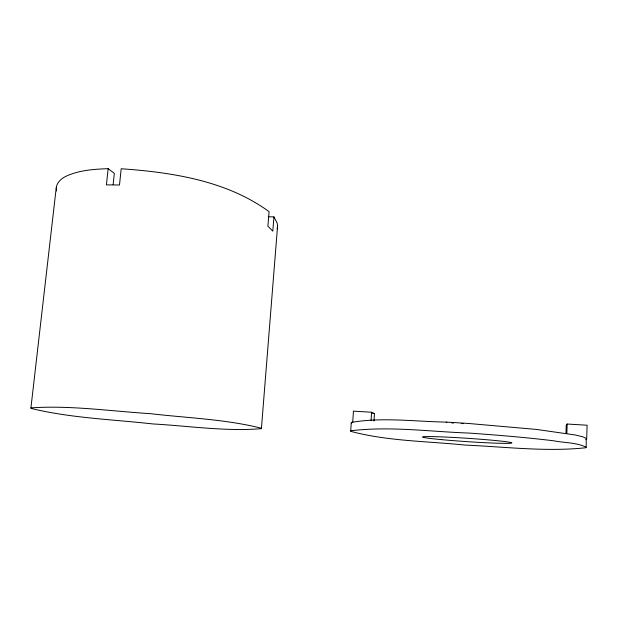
<?xml version="1.0" encoding="UTF-8"?>
<svg xmlns="http://www.w3.org/2000/svg" width="618" height="618" viewBox="0 0 618 618"><rect width="100%" height="100%" fill="white"/><g stroke="black" fill="none" stroke-linecap="round" stroke-linejoin="round"><path stroke-width="0.93" d="M586.196 447.231C576.47 442.395 564.566 442.936 553.983 440.827C525.794 437.42 497.49 435.08 469.178 433.079C429.904 431.681 389.896 425.98 350.839 430.792L350.831 431.379C387.795 441.221 427.038 441.159 465.03 445.076C505.145 446.799 545.748 451.99 585.756 447.764L586.196 447.231L586.227 438.409L582.983 436.864L575.389 434.995L536.509 429.433L468.467 423.469A92.136 4.535 3.7 0 0 462.812 423.098L451.75 422.418A92.136 4.535 3.7 0 0 446.196 422.102C414.848 421.538 382.751 417.088 351.704 422.341L351.233 422.959L350.7 431.078M586.011 439.514L586.675 439.074L587.1 425.223L567.169 424.025L566.242 425.184L565.972 433.295M566.86 433.218L567.169 424.025M373.99 420.966L374.454 413.573L371.596 412.237L353.45 411.14L352.708 422.395M371.055 420.711L371.596 412.237M261.406 428.653L261.175 428.15C224.952 419.143 187.061 417.992 150.05 413.627C110.522 411.155 70.645 405.223 31.078 407.857L31.062 408.405C70.792 418.108 112.322 419.398 152.924 423.948C188.938 425.933 225.47 431.65 261.406 428.653L277.575 226.057L277.142 223.052L273.944 216.895L268.274 216.794M273.944 216.895L272.793 231.14L267.895 226.188L269.077 211.673C226.845 180.773 172.252 172.329 121.205 168.753L119.49 185.006L106.412 184.875L108.15 168.668C93.65 169.239 78.579 170.174 65.315 176.609C60.124 179.243 54.863 184.658 56.609 190.954M113.133 184.643L114.33 173.364L108.15 168.668M30.9 408.119L56.277 187.439M277.173 228.899L277.575 226.034M586.181 439.383L586.675 439.074M372.577 413.457L374.454 413.573M451.642 422.921L453.566 423.036M461.244 423.508L463.16 423.624M446.196 422.102L446.845 422.619M351.233 422.959L351.634 423.608M441.731 439.653A44.705 1.676 3.8 0 0 511.565 443.091A44.705 1.676 3.8 0 0 448.027 437.173A44.705 1.676 3.8 0 0 441.731 439.653"/></g></svg>
